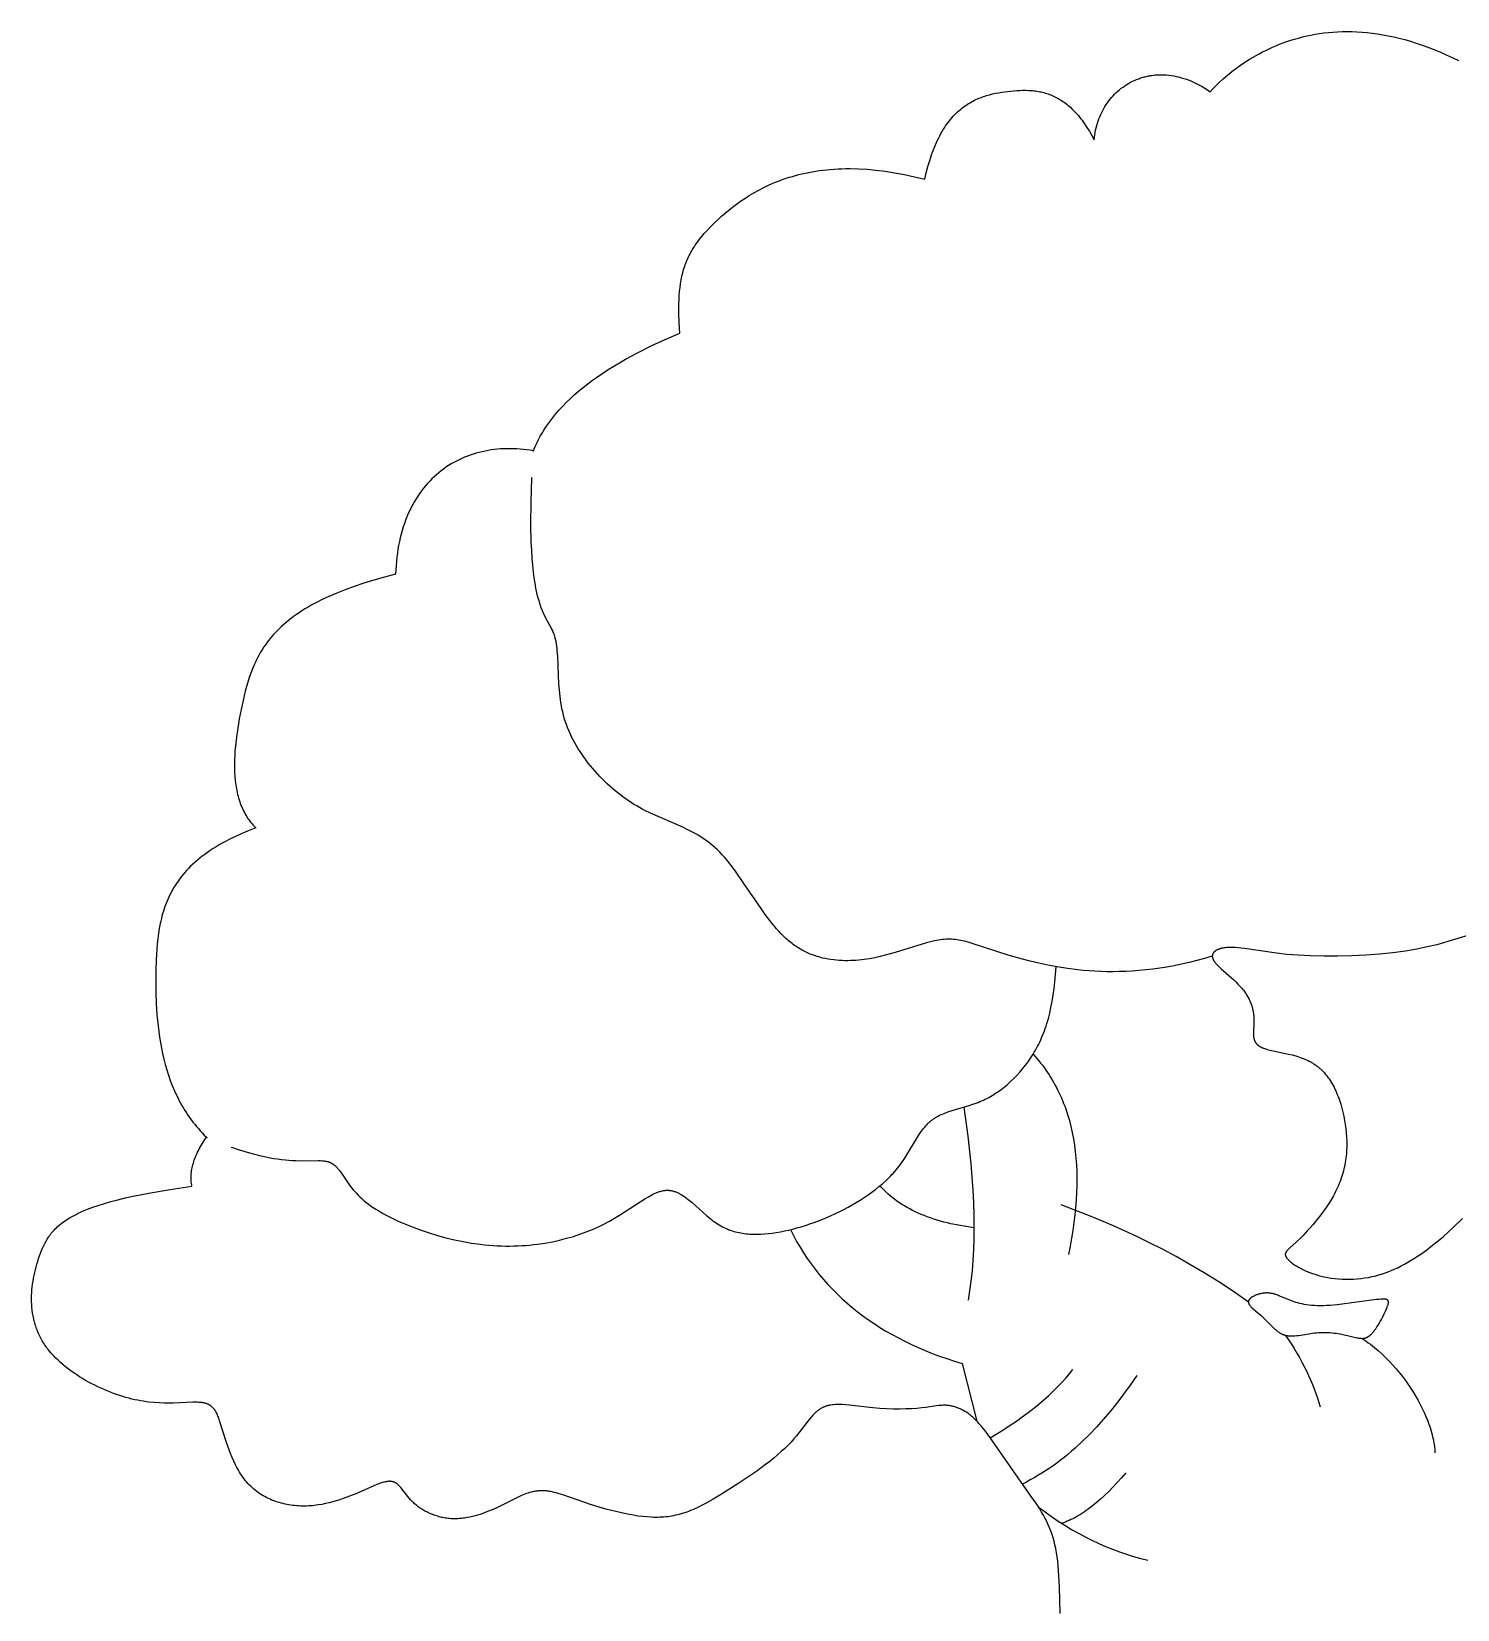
# Model space of a CAD drawing. Extents: x 321 to 471, y 203 to 316.
# Drawn here: x 320.95 to 353.38, y 258.62 to 294.5 of the extents above; entities that cross this region are included whole.
import ezdxf

# ---------------------------------------------------------------- set-up
doc = ezdxf.new("R2010")
doc.units = 0
doc.layers.get('0').update_dxf_attribs({"linetype": 'CONTINUOUS'})

msp = doc.modelspace()

# ---------------------------------------------------------------- linework, layer by layer
at = {"color": 7, "linetype": 'CONTINUOUS'}
for points in [[(332.364, 284.95), (332.364, 284.964), (332.383, 285.012), (332.403, 285.06), (332.424, 285.107), (332.446, 285.155), (332.47, 285.202), (332.494, 285.249), (332.519, 285.296), (332.545, 285.342), (332.573, 285.389), (332.601, 285.435), (332.631, 285.481), (332.661, 285.527), (332.725, 285.618), (332.794, 285.708), (332.866, 285.797), (332.943, 285.886), (333.024, 285.974), (333.109, 286.061), (333.198, 286.147), (333.292, 286.233), (333.39, 286.317), (333.492, 286.401), (333.598, 286.484), (333.708, 286.567), (333.823, 286.648), (333.941, 286.729), (334.064, 286.809), (334.191, 286.888), (334.323, 286.967), (334.458, 287.044), (334.742, 287.197), (335.042, 287.347), (335.36, 287.493), (335.694, 287.637), (335.679, 287.875), (335.672, 288.097), (335.671, 288.202), (335.672, 288.304), (335.675, 288.402), (335.68, 288.497), (335.688, 288.589), (335.697, 288.678), (335.709, 288.764), (335.723, 288.848), (335.739, 288.929), (335.748, 288.968), (335.758, 289.007), (335.768, 289.046), (335.779, 289.084), (335.791, 289.122), (335.803, 289.159), (335.816, 289.196), (335.829, 289.232), (335.844, 289.268), (335.858, 289.304), (335.874, 289.339), (335.89, 289.374), (335.907, 289.408), (335.924, 289.443), (335.943, 289.476), (335.961, 289.51), (335.981, 289.544), (336.001, 289.577), (336.022, 289.61), (336.044, 289.643), (336.09, 289.708), (336.139, 289.773), (336.191, 289.838), (336.246, 289.903), (336.304, 289.967), (336.365, 290.032), (336.43, 290.097), (336.497, 290.163), (336.569, 290.23), (336.643, 290.297), (336.722, 290.365), (336.804, 290.433), (336.889, 290.502), (336.979, 290.569), (337.073, 290.637), (337.17, 290.703), (337.272, 290.768), (337.378, 290.831), (337.489, 290.893), (337.604, 290.952), (337.724, 291.009), (337.848, 291.063), (337.912, 291.088), (337.977, 291.113), (338.044, 291.137), (338.112, 291.161), (338.181, 291.183), (338.251, 291.204), (338.323, 291.225), (338.396, 291.244), (338.47, 291.262), (338.546, 291.279), (338.623, 291.295), (338.701, 291.309), (338.781, 291.323), (338.862, 291.335), (338.945, 291.346), (339.028, 291.355), (339.114, 291.363), (339.201, 291.37), (339.289, 291.375), (339.379, 291.378), (339.47, 291.38), (339.563, 291.381), (339.753, 291.376), (339.949, 291.365), (340.152, 291.347), (340.361, 291.322), (340.576, 291.288), (340.798, 291.247), (341.027, 291.197), (341.263, 291.138), (341.297, 291.288), (341.334, 291.429), (341.374, 291.564), (341.415, 291.691), (341.437, 291.751), (341.459, 291.81), (341.482, 291.868), (341.506, 291.923), (341.529, 291.977), (341.554, 292.029), (341.579, 292.08), (341.604, 292.129), (341.63, 292.176), (341.656, 292.222), (341.683, 292.267), (341.71, 292.31), (341.737, 292.351), (341.765, 292.391), (341.794, 292.43), (341.822, 292.467), (341.851, 292.503), (341.881, 292.537), (341.911, 292.571), (341.941, 292.603), (341.971, 292.633), (342.002, 292.663), (342.033, 292.691), (342.065, 292.719), (342.096, 292.745), (342.128, 292.77), (342.16, 292.793), (342.193, 292.816), (342.225, 292.838), (342.258, 292.859), (342.291, 292.879), (342.325, 292.898), (342.358, 292.915), (342.392, 292.933), (342.425, 292.949), (342.459, 292.964), (342.493, 292.979), (342.527, 292.992), (342.562, 293.005), (342.596, 293.018), (342.63, 293.029), (342.665, 293.04), (342.734, 293.06), (342.804, 293.078), (342.873, 293.093), (342.942, 293.106), (343.012, 293.118), (343.081, 293.128), (343.149, 293.137), (343.285, 293.151), (343.353, 293.156), (343.42, 293.16), (343.486, 293.162), (343.552, 293.162), (343.618, 293.16), (343.684, 293.156), (343.716, 293.153), (343.748, 293.15), (343.781, 293.146), (343.813, 293.141), (343.845, 293.136), (343.877, 293.13), (343.908, 293.123), (343.94, 293.116), (343.972, 293.108), (344.003, 293.099), (344.035, 293.089), (344.066, 293.079), (344.097, 293.068), (344.128, 293.056), (344.159, 293.043), (344.19, 293.03), (344.221, 293.015), (344.251, 293), (344.282, 292.984), (344.312, 292.966), (344.342, 292.948), (344.372, 292.929), (344.402, 292.909), (344.432, 292.888), (344.462, 292.866), (344.492, 292.843), (344.521, 292.819), (344.551, 292.794), (344.58, 292.768), (344.609, 292.74), (344.639, 292.712), (344.668, 292.682), (344.696, 292.651), (344.725, 292.619), (344.754, 292.586), (344.782, 292.552), (344.811, 292.516), (344.839, 292.479), (344.867, 292.441), (344.896, 292.402), (344.951, 292.319), (345.007, 292.23), (345.062, 292.137), (345.116, 292.037), (345.121, 292.093), (345.128, 292.147), (345.137, 292.202), (345.147, 292.255), (345.159, 292.308), (345.173, 292.36), (345.188, 292.412), (345.204, 292.462), (345.222, 292.512), (345.241, 292.561), (345.262, 292.609), (345.285, 292.656), (345.308, 292.702), (345.333, 292.748), (345.36, 292.792), (345.387, 292.835), (345.416, 292.878), (345.447, 292.919), (345.478, 292.959), (345.511, 292.998), (345.544, 293.036), (345.579, 293.072), (345.616, 293.108), (345.653, 293.142), (345.691, 293.175), (345.73, 293.206), (345.771, 293.236), (345.812, 293.265), (345.854, 293.292), (345.898, 293.318), (345.942, 293.343), (345.987, 293.366), (346.033, 293.387), (346.08, 293.407), (346.103, 293.416), (346.127, 293.425), (346.151, 293.434), (346.176, 293.442), (346.2, 293.45), (346.225, 293.457), (346.25, 293.464), (346.275, 293.47), (346.3, 293.476), (346.326, 293.482), (346.351, 293.487), (346.377, 293.492), (346.403, 293.496), (346.429, 293.5), (346.455, 293.503), (346.481, 293.506), (346.508, 293.509), (346.535, 293.511), (346.562, 293.512), (346.589, 293.513), (346.616, 293.514), (346.643, 293.514), (346.67, 293.514), (346.698, 293.513), (346.753, 293.51), (346.809, 293.505), (346.866, 293.498), (346.922, 293.488), (346.98, 293.477), (347.037, 293.464), (347.095, 293.448), (347.154, 293.431), (347.212, 293.411), (347.271, 293.389), (347.33, 293.365), (347.389, 293.338), (347.449, 293.309), (347.509, 293.278), (347.569, 293.244), (347.629, 293.208), (347.689, 293.17), (347.749, 293.129), (347.813, 293.198), (347.885, 293.27), (347.964, 293.346), (348.051, 293.425), (348.146, 293.506), (348.248, 293.589), (348.357, 293.671), (348.474, 293.754), (348.598, 293.836), (348.663, 293.876), (348.73, 293.916), (348.798, 293.956), (348.869, 293.994), (348.941, 294.032), (349.015, 294.069), (349.091, 294.105), (349.168, 294.141), (349.248, 294.175), (349.329, 294.207), (349.412, 294.239), (349.497, 294.269), (349.583, 294.298), (349.671, 294.325), (349.762, 294.35), (349.853, 294.374), (349.947, 294.396), (350.042, 294.416), (350.139, 294.434), (350.238, 294.45), (350.339, 294.464), (350.441, 294.475), (350.545, 294.485), (350.651, 294.491), (350.758, 294.495), (350.867, 294.497), (350.978, 294.495), (351.09, 294.491), (351.205, 294.484), (351.321, 294.475), (351.438, 294.461), (351.557, 294.445), (351.678, 294.426), (351.801, 294.403), (351.925, 294.377), (352.051, 294.347), (352.179, 294.314), (352.308, 294.276), (352.439, 294.236), (352.571, 294.191), (352.705, 294.142), (352.841, 294.089), (352.978, 294.032), (353.117, 293.971), (353.258, 293.905), (353.4, 293.835)], [(332.364, 284.964), (332.288, 284.976), (332.212, 284.987), (332.136, 284.995), (332.06, 285.002), (331.985, 285.007), (331.911, 285.011), (331.836, 285.012), (331.763, 285.012), (331.69, 285.009), (331.617, 285.005), (331.545, 285), (331.473, 284.992), (331.403, 284.983), (331.332, 284.972), (331.263, 284.959), (331.194, 284.944), (331.126, 284.927), (331.058, 284.909), (330.992, 284.889), (330.926, 284.867), (330.861, 284.843), (330.797, 284.818), (330.734, 284.791), (330.671, 284.762), (330.61, 284.731), (330.549, 284.698), (330.49, 284.664), (330.431, 284.628), (330.374, 284.59), (330.318, 284.55), (330.262, 284.509), (330.208, 284.466), (330.155, 284.421), (330.104, 284.374), (330.053, 284.325), (330.004, 284.275), (329.955, 284.223), (329.909, 284.169), (329.863, 284.114), (329.819, 284.056), (329.776, 283.997), (329.735, 283.936), (329.694, 283.874), (329.656, 283.81), (329.619, 283.743), (329.583, 283.676), (329.549, 283.606), (329.516, 283.535), (329.485, 283.462), (329.456, 283.387), (329.428, 283.31), (329.402, 283.232), (329.378, 283.152), (329.355, 283.07), (329.334, 282.986), (329.315, 282.901), (329.297, 282.814), (329.282, 282.725), (329.268, 282.635), (329.256, 282.543), (329.246, 282.449), (329.238, 282.353), (329.232, 282.256), (329.227, 282.157), (328.973, 282.091), (328.731, 282.023), (328.503, 281.952), (328.287, 281.88), (328.084, 281.806), (327.892, 281.73), (327.712, 281.653), (327.544, 281.573), (327.463, 281.533), (327.385, 281.492), (327.31, 281.451), (327.237, 281.409), (327.167, 281.367), (327.099, 281.325), (327.034, 281.282), (326.971, 281.239), (326.91, 281.196), (326.851, 281.152), (326.795, 281.108), (326.74, 281.063), (326.688, 281.018), (326.638, 280.973), (326.589, 280.927), (326.543, 280.881), (326.498, 280.835), (326.455, 280.789), (326.414, 280.742), (326.375, 280.695), (326.337, 280.648), (326.301, 280.6), (326.267, 280.552), (326.234, 280.504), (326.202, 280.455), (326.172, 280.407), (326.143, 280.358), (326.116, 280.309), (326.089, 280.259), (326.064, 280.21), (326.04, 280.16), (326.018, 280.11), (325.996, 280.06), (325.975, 280.01), (325.936, 279.908), (325.901, 279.806), (325.868, 279.704), (325.839, 279.601), (325.811, 279.497), (325.76, 279.289), (325.714, 279.079), (325.673, 278.869), (325.637, 278.659), (325.607, 278.451), (325.584, 278.245), (325.576, 278.143), (325.569, 278.042), (325.565, 277.942), (325.564, 277.844), (325.564, 277.746), (325.568, 277.65), (325.573, 277.556), (325.582, 277.462), (325.593, 277.371), (325.6, 277.326), (325.608, 277.282), (325.616, 277.238), (325.625, 277.194), (325.635, 277.151), (325.646, 277.109), (325.657, 277.067), (325.67, 277.025), (325.683, 276.984), (325.697, 276.944), (325.712, 276.904), (325.728, 276.865), (325.744, 276.827), (325.762, 276.789), (325.781, 276.752), (325.8, 276.716), (325.821, 276.68), (325.842, 276.645), (325.864, 276.61), (325.888, 276.577), (325.912, 276.544), (325.937, 276.512), (325.964, 276.48), (325.991, 276.45), (326.02, 276.42), (326.049, 276.391), (325.862, 276.317), (325.685, 276.242), (325.519, 276.164), (325.44, 276.124), (325.363, 276.084), (325.288, 276.044), (325.216, 276.002), (325.146, 275.961), (325.079, 275.918), (325.013, 275.875), (324.95, 275.832), (324.889, 275.788), (324.831, 275.744), (324.774, 275.699), (324.72, 275.654), (324.667, 275.609), (324.617, 275.562), (324.568, 275.516), (324.521, 275.469), (324.477, 275.421), (324.434, 275.373), (324.393, 275.325), (324.353, 275.276), (324.316, 275.227), (324.28, 275.177), (324.245, 275.127), (324.213, 275.076), (324.181, 275.025), (324.152, 274.974), (324.124, 274.922), (324.097, 274.87), (324.072, 274.818), (324.048, 274.765), (324.025, 274.711), (324.004, 274.658), (323.984, 274.604), (323.965, 274.549), (323.947, 274.495), (323.931, 274.439), (323.915, 274.384), (323.901, 274.328), (323.888, 274.272), (323.876, 274.216), (323.854, 274.102), (323.835, 273.986), (323.82, 273.87), (323.808, 273.752), (323.798, 273.634), (323.784, 273.393), (323.777, 273.148), (323.775, 272.899), (323.778, 272.648), (323.786, 272.395), (323.802, 272.14), (323.826, 271.886), (323.841, 271.759), (323.859, 271.633), (323.88, 271.507), (323.903, 271.382), (323.928, 271.257), (323.957, 271.133), (323.989, 271.01), (324.024, 270.888), (324.062, 270.767), (324.104, 270.648), (324.15, 270.53), (324.199, 270.414), (324.252, 270.299), (324.28, 270.242), (324.309, 270.186), (324.339, 270.13), (324.37, 270.075), (324.403, 270.02), (324.436, 269.965), (324.47, 269.912), (324.506, 269.858), (324.542, 269.806), (324.58, 269.754), (324.619, 269.702), (324.659, 269.651), (324.7, 269.601), (324.743, 269.551), (324.787, 269.502), (324.832, 269.454), (324.878, 269.406), (324.925, 269.359)], [(344.343, 258.529), (344.328, 259.127), (344.314, 259.383), (344.296, 259.611), (344.285, 259.716), (344.272, 259.816), (344.257, 259.911), (344.241, 260.001), (344.223, 260.087), (344.203, 260.169), (344.181, 260.249), (344.157, 260.326), (344.144, 260.364), (344.13, 260.401), (344.101, 260.474), (344.07, 260.546), (344.036, 260.618), (344, 260.689), (343.961, 260.761), (343.919, 260.832), (343.876, 260.903), (343.784, 261.046), (343.685, 261.19), (342.739, 262.539), (342.64, 262.672), (342.591, 262.734), (342.542, 262.793), (342.494, 262.848), (342.47, 262.874), (342.446, 262.899), (342.423, 262.923), (342.399, 262.946), (342.376, 262.968), (342.352, 262.989), (342.329, 263.009), (342.306, 263.028), (342.283, 263.046), (342.261, 263.063), (342.238, 263.079), (342.216, 263.094), (342.194, 263.109), (342.172, 263.123), (342.15, 263.136), (342.128, 263.148), (342.107, 263.159), (342.085, 263.17), (342.064, 263.18), (342.044, 263.189), (342.023, 263.197), (342.003, 263.205), (341.983, 263.212), (341.963, 263.219), (341.943, 263.225), (341.924, 263.231), (341.904, 263.236), (341.886, 263.24), (341.867, 263.244), (341.849, 263.248), (341.83, 263.251), (341.813, 263.253), (341.795, 263.255), (341.778, 263.257), (341.761, 263.259), (341.744, 263.26), (341.728, 263.26), (341.712, 263.261), (341.696, 263.261), (341.68, 263.261), (341.648, 263.259), (341.616, 263.257), (341.585, 263.254), (341.519, 263.246), (341.288, 263.212), (341.192, 263.2), (341.083, 263.19), (340.963, 263.183), (340.832, 263.177), (340.693, 263.175), (340.547, 263.176), (340.395, 263.181), (340.24, 263.19), (340.083, 263.203), (339.54, 263.267), (339.466, 263.273), (339.394, 263.277), (339.359, 263.278), (339.324, 263.279), (339.289, 263.278), (339.256, 263.278), (339.222, 263.276), (339.19, 263.273), (339.158, 263.27), (339.126, 263.265), (339.111, 263.263), (339.096, 263.26), (339.081, 263.257), (339.066, 263.253), (339.051, 263.25), (339.036, 263.246), (339.022, 263.241), (339.008, 263.237), (338.994, 263.232), (338.98, 263.227), (338.967, 263.221), (338.953, 263.216), (338.94, 263.21), (338.927, 263.203), (338.915, 263.196), (338.902, 263.189), (338.89, 263.182), (338.878, 263.174), (338.866, 263.166), (338.854, 263.158), (338.842, 263.149), (338.83, 263.141), (338.819, 263.131), (338.808, 263.122), (338.796, 263.112), (338.785, 263.102), (338.763, 263.082), (338.741, 263.06), (338.72, 263.037), (338.698, 263.013), (338.677, 262.989), (338.634, 262.937), (338.344, 262.565), (338.285, 262.496), (338.222, 262.425), (338.153, 262.353), (338.079, 262.28), (338, 262.207), (337.916, 262.133), (337.827, 262.059), (337.736, 261.985), (337.641, 261.912), (337.444, 261.766), (337.241, 261.624), (337.036, 261.487), (336.638, 261.237), (336.452, 261.126), (336.274, 261.027), (336.188, 260.982), (336.102, 260.94), (336.018, 260.901), (335.933, 260.866), (335.891, 260.849), (335.849, 260.834), (335.807, 260.819), (335.764, 260.805), (335.722, 260.792), (335.679, 260.781), (335.636, 260.769), (335.593, 260.759), (335.55, 260.75), (335.506, 260.742), (335.462, 260.735), (335.417, 260.728), (335.372, 260.723), (335.327, 260.719), (335.28, 260.716), (335.234, 260.714), (335.186, 260.712), (335.138, 260.712), (335.09, 260.713), (335.041, 260.715), (334.942, 260.721), (334.841, 260.731), (334.74, 260.743), (334.638, 260.759), (334.536, 260.777), (334.434, 260.797), (334.233, 260.842), (334.039, 260.892), (333.854, 260.945), (333.682, 260.998), (333.028, 261.223), (332.928, 261.255), (332.881, 261.269), (332.835, 261.281), (332.791, 261.291), (332.748, 261.3), (332.726, 261.304), (332.705, 261.307), (332.684, 261.31), (332.664, 261.312), (332.643, 261.314), (332.623, 261.316), (332.603, 261.317), (332.583, 261.318), (332.563, 261.318), (332.543, 261.318), (332.524, 261.317), (332.504, 261.316), (332.485, 261.315), (332.466, 261.313), (332.447, 261.311), (332.428, 261.309), (332.409, 261.306), (332.39, 261.303), (332.371, 261.299), (332.352, 261.295), (332.333, 261.291), (332.315, 261.287), (332.277, 261.276), (332.24, 261.265), (332.202, 261.252), (332.164, 261.238), (332.126, 261.223), (332.088, 261.206), (332.049, 261.189), (331.97, 261.151), (331.625, 260.977), (331.529, 260.931), (331.427, 260.886), (331.321, 260.842), (331.266, 260.821), (331.209, 260.801), (331.152, 260.781), (331.094, 260.763), (331.035, 260.746), (330.975, 260.731), (330.915, 260.718), (330.855, 260.706), (330.794, 260.696), (330.763, 260.692), (330.732, 260.688), (330.702, 260.685), (330.671, 260.683), (330.64, 260.681), (330.609, 260.68), (330.579, 260.679), (330.548, 260.68), (330.517, 260.68), (330.487, 260.682), (330.456, 260.684), (330.425, 260.687), (330.395, 260.691), (330.365, 260.696), (330.335, 260.701), (330.305, 260.707), (330.275, 260.713), (330.245, 260.72), (330.216, 260.728), (330.187, 260.736), (330.158, 260.745), (330.129, 260.755), (330.101, 260.765), (330.073, 260.775), (330.045, 260.786), (330.017, 260.798), (329.99, 260.81), (329.964, 260.823), (329.937, 260.836), (329.911, 260.849), (329.886, 260.863), (329.861, 260.877), (329.837, 260.892), (329.813, 260.907), (329.789, 260.923), (329.766, 260.939), (329.744, 260.955), (329.722, 260.971), (329.7, 260.988), (329.68, 261.005), (329.66, 261.023), (329.64, 261.04), (329.622, 261.058), (329.603, 261.076), (329.586, 261.094), (329.569, 261.113), (329.536, 261.15), (329.506, 261.187), (329.371, 261.361), (329.346, 261.392), (329.333, 261.406), (329.32, 261.42), (329.308, 261.433), (329.295, 261.446), (329.288, 261.452), (329.282, 261.458), (329.275, 261.464), (329.269, 261.469), (329.262, 261.474), (329.255, 261.479), (329.248, 261.484), (329.241, 261.489), (329.235, 261.493), (329.228, 261.497), (329.221, 261.501), (329.213, 261.505), (329.206, 261.509), (329.199, 261.512), (329.191, 261.515), (329.184, 261.518), (329.176, 261.52), (329.169, 261.522), (329.161, 261.524), (329.153, 261.526), (329.145, 261.528), (329.137, 261.529), (329.128, 261.53), (329.12, 261.531), (329.111, 261.531), (329.103, 261.532), (329.094, 261.532), (329.085, 261.532), (329.076, 261.531), (329.067, 261.531), (329.058, 261.53), (329.049, 261.529), (329.04, 261.528), (329.03, 261.527), (329.011, 261.523), (328.991, 261.519), (328.971, 261.515), (328.95, 261.509), (328.929, 261.503), (328.907, 261.496), (328.885, 261.489), (328.838, 261.472), (328.79, 261.453), (328.322, 261.251), (328.182, 261.194), (328.034, 261.139), (327.957, 261.113), (327.879, 261.088), (327.799, 261.065), (327.717, 261.044), (327.634, 261.025), (327.55, 261.008), (327.465, 260.994), (327.422, 260.988), (327.379, 260.982), (327.335, 260.978), (327.291, 260.974), (327.248, 260.972), (327.204, 260.97), (327.159, 260.969), (327.115, 260.969), (327.071, 260.97), (327.026, 260.972), (326.982, 260.975), (326.937, 260.979), (326.893, 260.984), (326.848, 260.99), (326.804, 260.997), (326.76, 261.005), (326.716, 261.014), (326.673, 261.024), (326.629, 261.035), (326.586, 261.048), (326.543, 261.061), (326.501, 261.075), (326.459, 261.09), (326.417, 261.106), (326.376, 261.124), (326.336, 261.142), (326.296, 261.162), (326.256, 261.183), (326.217, 261.204), (326.179, 261.227), (326.141, 261.251), (326.105, 261.276), (326.069, 261.303), (326.033, 261.33), (325.999, 261.358), (325.965, 261.388), (325.933, 261.419), (325.901, 261.451), (325.87, 261.484), (325.84, 261.518), (325.811, 261.554), (325.783, 261.59), (325.756, 261.627), (325.73, 261.665), (325.705, 261.704), (325.68, 261.743), (325.656, 261.783), (325.633, 261.824), (325.611, 261.865), (325.59, 261.907), (325.549, 261.991), (325.511, 262.076), (325.475, 262.161), (325.442, 262.246), (325.383, 262.412), (325.227, 262.909), (325.208, 262.965), (325.198, 262.991), (325.188, 263.016), (325.178, 263.041), (325.168, 263.064), (325.157, 263.086), (325.151, 263.097), (325.146, 263.107), (325.14, 263.118), (325.134, 263.128), (325.128, 263.137), (325.122, 263.147), (325.116, 263.156), (325.109, 263.165), (325.103, 263.174), (325.096, 263.182), (325.089, 263.191), (325.082, 263.199), (325.075, 263.206), (325.067, 263.214), (325.059, 263.221), (325.052, 263.228), (325.043, 263.235), (325.035, 263.242), (325.027, 263.248), (325.018, 263.254), (325.009, 263.26), (325, 263.266), (324.99, 263.271), (324.98, 263.276), (324.97, 263.281), (324.96, 263.286), (324.949, 263.29), (324.939, 263.294), (324.927, 263.298), (324.916, 263.302), (324.904, 263.305), (324.892, 263.308), (324.88, 263.311), (324.867, 263.314), (324.854, 263.316), (324.84, 263.319), (324.827, 263.321), (324.812, 263.322), (324.798, 263.324), (324.783, 263.325), (324.752, 263.327), (324.72, 263.328), (324.686, 263.329), (324.615, 263.328), (324.178, 263.311), (324.075, 263.31), (323.968, 263.311), (323.856, 263.315), (323.74, 263.323), (323.619, 263.335), (323.557, 263.343), (323.494, 263.352), (323.43, 263.362), (323.365, 263.374), (323.299, 263.388), (323.232, 263.403), (323.165, 263.42), (323.096, 263.439), (323.026, 263.459), (322.956, 263.481), (322.885, 263.505), (322.814, 263.53), (322.743, 263.557), (322.672, 263.586), (322.6, 263.616), (322.529, 263.648), (322.458, 263.681), (322.387, 263.715), (322.317, 263.751), (322.247, 263.788), (322.178, 263.827), (322.11, 263.867), (322.043, 263.908), (321.977, 263.951), (321.912, 263.995), (321.848, 264.04), (321.786, 264.087), (321.725, 264.134), (321.666, 264.183), (321.608, 264.233), (321.553, 264.284), (321.5, 264.336), (321.448, 264.39), (321.399, 264.444), (321.352, 264.499), (321.33, 264.527), (321.308, 264.555), (321.287, 264.584), (321.267, 264.613), (321.247, 264.642), (321.228, 264.671), (321.209, 264.7), (321.191, 264.73), (321.174, 264.76), (321.158, 264.79), (321.142, 264.82), (321.128, 264.85), (321.113, 264.881), (321.1, 264.912), (321.087, 264.943), (321.074, 264.974), (321.062, 265.005), (321.051, 265.037), (321.041, 265.068), (321.031, 265.1), (321.022, 265.132), (321.013, 265.164), (321.005, 265.196), (320.998, 265.228), (320.984, 265.293), (320.973, 265.358), (320.964, 265.424), (320.958, 265.489), (320.953, 265.555), (320.95, 265.621), (320.95, 265.688), (320.951, 265.754), (320.954, 265.82), (320.959, 265.886), (320.965, 265.952), (320.973, 266.018), (320.983, 266.084), (320.994, 266.149), (321.007, 266.215), (321.021, 266.279), (321.036, 266.344), (321.053, 266.407), (321.071, 266.471), (321.09, 266.533), (321.11, 266.595), (321.131, 266.657), (321.153, 266.717), (321.177, 266.777), (321.201, 266.836), (321.227, 266.894), (321.241, 266.923), (321.256, 266.952), (321.271, 266.98), (321.287, 267.008), (321.303, 267.036), (321.321, 267.064), (321.339, 267.092), (321.358, 267.119), (321.378, 267.146), (321.399, 267.173), (321.421, 267.2), (321.445, 267.227), (321.469, 267.253), (321.495, 267.279), (321.522, 267.306), (321.55, 267.331), (321.579, 267.357), (321.61, 267.382), (321.643, 267.408), (321.677, 267.433), (321.712, 267.457), (321.749, 267.482), (321.788, 267.507), (321.829, 267.531), (321.871, 267.555), (321.915, 267.579), (321.961, 267.602), (322.009, 267.626), (322.059, 267.649), (322.111, 267.672), (322.221, 267.718), (322.34, 267.763), (322.468, 267.806), (322.605, 267.85), (322.753, 267.892), (322.911, 267.934), (323.079, 267.975), (323.259, 268.015), (323.654, 268.093), (324.099, 268.168), (324.597, 268.24), (324.591, 268.271), (324.586, 268.302), (324.583, 268.333), (324.58, 268.365), (324.578, 268.397), (324.578, 268.429), (324.578, 268.462), (324.58, 268.494), (324.582, 268.527), (324.586, 268.561), (324.59, 268.594), (324.596, 268.628), (324.603, 268.662), (324.61, 268.696), (324.619, 268.731), (324.629, 268.766), (324.639, 268.801), (324.651, 268.836), (324.664, 268.872), (324.678, 268.908), (324.693, 268.944), (324.709, 268.98), (324.726, 269.017), (324.744, 269.054), (324.763, 269.091), (324.783, 269.129), (324.804, 269.166), (324.826, 269.204), (324.874, 269.281), (324.925, 269.359), (324.941, 269.352)]]:
    msp.add_lwpolyline(points, dxfattribs=at)
at = {"color": 1, "linetype": 'CONTINUOUS'}
for points in [[(347.801, 273.474), (347.622, 273.421), (347.446, 273.373), (347.272, 273.329), (347.101, 273.291), (346.933, 273.256), (346.767, 273.226), (346.605, 273.2), (346.445, 273.178), (346.287, 273.16), (346.133, 273.145), (345.981, 273.134), (345.832, 273.126), (345.686, 273.121), (345.543, 273.119), (345.403, 273.12), (345.266, 273.124), (345.131, 273.13), (345, 273.138), (344.872, 273.148), (344.746, 273.161), (344.504, 273.191), (344.275, 273.227), (344.057, 273.267), (343.853, 273.311), (343.661, 273.357), (343.482, 273.404), (343.161, 273.496), (342.342, 273.762), (342.251, 273.788), (342.164, 273.811), (342.121, 273.821), (342.079, 273.83), (342.037, 273.837), (341.996, 273.844), (341.955, 273.849), (341.914, 273.853), (341.873, 273.856), (341.831, 273.857), (341.79, 273.858), (341.748, 273.856), (341.705, 273.853), (341.663, 273.849), (341.619, 273.844), (341.575, 273.837), (341.531, 273.83), (341.486, 273.821), (341.394, 273.8), (341.301, 273.776), (341.205, 273.749), (340.585, 273.555), (340.474, 273.523), (340.361, 273.492), (340.245, 273.464), (340.127, 273.438), (340.007, 273.416), (339.884, 273.397), (339.822, 273.39), (339.76, 273.383), (339.698, 273.378), (339.635, 273.373), (339.572, 273.371), (339.509, 273.369), (339.445, 273.369), (339.382, 273.371), (339.318, 273.374), (339.255, 273.379), (339.191, 273.386), (339.128, 273.394), (339.064, 273.405), (339.001, 273.417), (338.938, 273.431), (338.875, 273.447), (338.813, 273.466), (338.751, 273.486), (338.689, 273.509), (338.659, 273.521), (338.628, 273.534), (338.598, 273.548), (338.567, 273.562), (338.537, 273.577), (338.507, 273.592), (338.477, 273.608), (338.448, 273.625), (338.418, 273.642), (338.389, 273.66), (338.359, 273.678), (338.33, 273.698), (338.301, 273.717), (338.272, 273.738), (338.244, 273.759), (338.216, 273.781), (338.187, 273.804), (338.159, 273.828), (338.132, 273.852), (338.104, 273.877), (338.05, 273.928), (337.996, 273.983), (337.943, 274.039), (337.89, 274.098), (337.838, 274.159), (337.787, 274.222), (337.736, 274.287), (337.636, 274.42), (337.538, 274.558), (337.15, 275.129), (336.956, 275.406), (336.857, 275.538), (336.807, 275.601), (336.757, 275.662), (336.706, 275.722), (336.655, 275.779), (336.603, 275.834), (336.55, 275.887), (336.497, 275.937), (336.443, 275.984), (336.389, 276.029), (336.334, 276.071), (336.279, 276.112), (336.223, 276.15), (336.166, 276.187), (336.109, 276.222), (336.052, 276.255), (335.994, 276.287), (335.935, 276.318), (335.876, 276.348), (335.758, 276.404), (335.023, 276.725), (334.899, 276.786), (334.836, 276.818), (334.774, 276.852), (334.712, 276.888), (334.649, 276.925), (334.587, 276.964), (334.525, 277.005), (334.463, 277.047), (334.402, 277.092), (334.341, 277.138), (334.28, 277.186), (334.22, 277.235), (334.16, 277.285), (334.101, 277.338), (334.043, 277.391), (333.985, 277.446), (333.928, 277.502), (333.873, 277.56), (333.818, 277.618), (333.764, 277.678), (333.712, 277.739), (333.66, 277.801), (333.61, 277.864), (333.562, 277.927), (333.514, 277.992), (333.469, 278.057), (333.425, 278.123), (333.382, 278.19), (333.341, 278.258), (333.303, 278.326), (333.266, 278.394), (333.23, 278.463), (333.197, 278.533), (333.166, 278.603), (333.138, 278.673), (333.111, 278.743), (333.087, 278.814), (333.065, 278.885), (333.045, 278.956), (333.028, 279.027), (333.012, 279.097), (332.998, 279.168), (332.986, 279.239), (332.976, 279.309), (332.967, 279.379), (332.952, 279.519), (332.942, 279.656), (332.914, 280.296), (332.905, 280.411), (332.9, 280.467), (332.893, 280.521), (332.885, 280.574), (332.876, 280.625), (332.871, 280.65), (332.866, 280.674), (332.86, 280.699), (332.854, 280.722), (332.847, 280.746), (332.84, 280.768), (332.833, 280.791), (332.825, 280.813), (332.816, 280.834), (332.807, 280.855), (332.798, 280.876), (332.788, 280.897), (332.767, 280.938), (332.646, 281.158), (332.62, 281.21), (332.593, 281.267), (332.567, 281.328), (332.541, 281.395), (332.515, 281.469), (332.49, 281.549), (332.465, 281.637), (332.442, 281.733), (332.42, 281.838), (332.399, 281.953), (332.38, 282.079), (332.362, 282.215), (332.347, 282.363), (332.333, 282.524), (332.323, 282.698), (332.314, 282.885), (332.306, 283.305), (332.311, 283.787), (332.33, 284.338), (332.331, 284.361)], [(353.712, 273.973), (352.905, 273.733), (352.69, 273.682), (352.453, 273.633), (352.326, 273.61), (352.192, 273.589), (351.908, 273.552), (351.606, 273.522), (351.291, 273.499), (350.97, 273.483), (350.65, 273.475), (350.337, 273.473), (350.036, 273.479), (349.755, 273.493), (349.498, 273.513), (349.264, 273.539), (348.531, 273.647), (348.458, 273.656), (348.39, 273.664), (348.324, 273.669), (348.293, 273.671), (348.262, 273.672), (348.232, 273.672), (348.203, 273.672), (348.174, 273.671), (348.146, 273.67), (348.12, 273.667), (348.094, 273.665), (348.069, 273.661), (348.045, 273.657), (348.021, 273.652), (348.01, 273.65), (347.999, 273.647), (347.989, 273.644), (347.978, 273.641), (347.968, 273.638), (347.958, 273.635), (347.948, 273.632), (347.939, 273.628), (347.93, 273.624), (347.921, 273.621), (347.913, 273.617), (347.904, 273.613), (347.896, 273.608), (347.889, 273.604), (347.881, 273.599), (347.874, 273.595), (347.867, 273.59), (347.864, 273.588), (347.861, 273.585), (347.858, 273.583), (347.855, 273.58), (347.852, 273.578), (347.849, 273.575), (347.846, 273.572), (347.843, 273.57), (347.841, 273.567), (347.838, 273.564), (347.836, 273.562), (347.833, 273.559), (347.831, 273.556), (347.829, 273.553), (347.827, 273.55), (347.824, 273.548), (347.822, 273.545), (347.821, 273.542), (347.819, 273.539), (347.817, 273.536), (347.815, 273.533), (347.814, 273.53), (347.812, 273.526), (347.811, 273.523), (347.81, 273.52), (347.808, 273.517), (347.807, 273.514), (347.806, 273.511), (347.805, 273.507), (347.804, 273.504), (347.804, 273.501), (347.803, 273.497), (347.802, 273.494), (347.802, 273.491), (347.801, 273.487), (347.801, 273.484), (347.801, 273.48), (347.801, 273.477), (347.801, 273.473), (347.801, 273.47), (347.801, 273.466), (347.801, 273.463), (347.801, 273.459), (347.802, 273.455), (347.802, 273.452), (347.803, 273.448), (347.804, 273.444), (347.805, 273.44), (347.806, 273.437), (347.807, 273.433), (347.808, 273.429), (347.809, 273.425), (347.81, 273.421), (347.812, 273.417), (347.813, 273.414), (347.815, 273.41), (347.816, 273.406), (347.818, 273.402), (347.82, 273.398), (347.822, 273.394), (347.826, 273.385), (347.831, 273.377), (347.836, 273.369), (347.842, 273.361), (347.848, 273.352), (347.854, 273.343), (347.86, 273.335), (347.867, 273.326), (347.874, 273.317), (347.89, 273.299), (347.906, 273.281), (347.924, 273.263), (347.962, 273.225), (348.003, 273.186), (348.289, 272.931), (348.337, 272.886), (348.384, 272.84), (348.428, 272.794), (348.449, 272.771), (348.47, 272.747), (348.489, 272.724), (348.508, 272.7), (348.526, 272.677), (348.543, 272.653), (348.559, 272.629), (348.575, 272.605), (348.589, 272.581), (348.603, 272.557), (348.617, 272.533), (348.629, 272.509), (348.641, 272.485), (348.652, 272.461), (348.663, 272.437), (348.672, 272.413), (348.681, 272.388), (348.69, 272.364), (348.698, 272.34), (348.705, 272.316), (348.712, 272.292), (348.718, 272.268), (348.723, 272.244), (348.728, 272.22), (348.732, 272.196), (348.736, 272.172), (348.739, 272.149), (348.742, 272.125), (348.744, 272.101), (348.746, 272.078), (348.747, 272.055), (348.748, 272.031), (348.748, 272.008), (348.748, 271.985), (348.747, 271.94), (348.737, 271.765), (348.735, 271.724), (348.735, 271.704), (348.736, 271.684), (348.737, 271.665), (348.738, 271.655), (348.739, 271.646), (348.74, 271.636), (348.741, 271.627), (348.743, 271.618), (348.745, 271.609), (348.747, 271.6), (348.749, 271.591), (348.751, 271.582), (348.754, 271.573), (348.757, 271.565), (348.76, 271.556), (348.764, 271.548), (348.767, 271.54), (348.771, 271.532), (348.773, 271.528), (348.776, 271.524), (348.778, 271.52), (348.78, 271.516), (348.783, 271.512), (348.785, 271.508), (348.788, 271.504), (348.79, 271.501), (348.793, 271.497), (348.796, 271.493), (348.799, 271.489), (348.802, 271.486), (348.805, 271.482), (348.808, 271.478), (348.811, 271.475), (348.815, 271.471), (348.818, 271.468), (348.822, 271.464), (348.825, 271.461), (348.829, 271.457), (348.833, 271.454), (348.837, 271.451), (348.845, 271.444), (348.853, 271.438), (348.862, 271.431), (348.871, 271.425), (348.881, 271.419), (348.891, 271.413), (348.902, 271.408), (348.913, 271.402), (348.925, 271.397), (348.937, 271.392), (348.949, 271.387), (348.962, 271.382), (348.989, 271.372), (349.018, 271.363), (349.048, 271.354), (349.079, 271.346), (349.146, 271.329), (349.534, 271.246), (349.617, 271.226), (349.7, 271.203), (349.742, 271.19), (349.783, 271.177), (349.824, 271.163), (349.865, 271.148), (349.905, 271.132), (349.944, 271.115), (349.983, 271.097), (350.021, 271.078), (350.04, 271.068), (350.059, 271.057), (350.077, 271.047), (350.095, 271.035), (350.113, 271.024), (350.13, 271.012), (350.148, 271), (350.165, 270.988), (350.182, 270.975), (350.198, 270.962), (350.214, 270.949), (350.231, 270.936), (350.246, 270.922), (350.262, 270.908), (350.277, 270.893), (350.292, 270.879), (350.322, 270.848), (350.35, 270.817), (350.378, 270.784), (350.405, 270.751), (350.431, 270.717), (350.456, 270.681), (350.48, 270.645), (350.503, 270.608), (350.525, 270.57), (350.547, 270.531), (350.568, 270.492), (350.588, 270.452), (350.607, 270.411), (350.625, 270.369), (350.643, 270.327), (350.66, 270.284), (350.676, 270.241), (350.691, 270.197), (350.72, 270.108), (350.746, 270.018), (350.769, 269.926), (350.79, 269.833), (350.808, 269.74), (350.824, 269.645), (350.837, 269.551), (350.847, 269.455), (350.854, 269.36), (350.858, 269.264), (350.858, 269.215), (350.858, 269.167), (350.857, 269.119), (350.855, 269.071), (350.852, 269.023), (350.849, 268.975), (350.844, 268.926), (350.838, 268.878), (350.832, 268.83), (350.824, 268.782), (350.815, 268.734), (350.806, 268.686), (350.795, 268.638), (350.783, 268.59), (350.77, 268.542), (350.756, 268.495), (350.741, 268.447), (350.725, 268.4), (350.708, 268.352), (350.689, 268.305), (350.669, 268.258), (350.648, 268.211), (350.626, 268.165), (350.603, 268.119), (350.579, 268.072), (350.554, 268.027), (350.502, 267.936), (350.447, 267.848), (350.39, 267.761), (350.331, 267.677), (350.271, 267.595), (350.21, 267.516), (350.149, 267.44), (350.088, 267.367), (350.027, 267.298), (349.968, 267.233), (349.911, 267.172), (349.856, 267.115), (349.804, 267.063), (349.709, 266.973), (349.562, 266.84), (349.534, 266.814), (349.522, 266.802), (349.511, 266.79), (349.506, 266.784), (349.501, 266.778), (349.497, 266.773), (349.492, 266.767), (349.488, 266.762), (349.484, 266.756), (349.481, 266.751), (349.478, 266.746), (349.476, 266.743), (349.475, 266.741), (349.473, 266.738), (349.472, 266.736), (349.471, 266.733), (349.47, 266.731), (349.468, 266.728), (349.467, 266.726), (349.466, 266.723), (349.466, 266.72), (349.465, 266.718), (349.464, 266.715), (349.463, 266.713), (349.463, 266.71), (349.462, 266.708), (349.462, 266.705), (349.461, 266.703), (349.461, 266.7), (349.461, 266.698), (349.461, 266.695), (349.461, 266.693), (349.461, 266.69), (349.461, 266.688), (349.461, 266.685), (349.461, 266.683), (349.461, 266.68), (349.461, 266.678), (349.462, 266.675), (349.462, 266.672), (349.463, 266.67), (349.464, 266.667), (349.464, 266.665), (349.465, 266.662), (349.466, 266.659), (349.467, 266.657), (349.468, 266.654), (349.469, 266.651), (349.47, 266.649), (349.472, 266.646), (349.473, 266.643), (349.474, 266.64), (349.476, 266.638), (349.477, 266.635), (349.479, 266.632), (349.483, 266.626), (349.486, 266.62), (349.491, 266.614), (349.495, 266.608), (349.5, 266.602), (349.505, 266.596), (349.511, 266.59), (349.516, 266.583), (349.522, 266.577), (349.529, 266.57), (349.542, 266.557), (349.557, 266.543), (349.573, 266.529), (349.59, 266.515), (349.608, 266.501), (349.627, 266.487), (349.647, 266.472), (349.668, 266.458), (349.691, 266.443), (349.714, 266.428), (349.738, 266.414), (349.763, 266.399), (349.816, 266.37), (349.872, 266.342), (349.932, 266.314), (349.995, 266.288), (350.06, 266.263), (350.129, 266.239), (350.2, 266.217), (350.236, 266.207), (350.273, 266.198), (350.31, 266.189), (350.348, 266.18), (350.425, 266.165), (350.505, 266.153), (350.585, 266.142), (350.667, 266.135), (350.751, 266.13), (350.835, 266.127), (350.92, 266.127), (351.006, 266.13), (351.092, 266.136), (351.179, 266.144), (351.265, 266.156), (351.351, 266.17), (351.437, 266.187), (351.48, 266.197), (351.523, 266.207), (351.565, 266.219), (351.607, 266.231), (351.649, 266.243), (351.691, 266.257), (351.774, 266.286), (351.856, 266.318), (351.936, 266.353), (352.016, 266.389), (352.095, 266.428), (352.172, 266.469), (352.248, 266.512), (352.323, 266.557), (352.397, 266.603), (352.469, 266.65), (352.54, 266.698), (352.678, 266.797), (352.81, 266.898), (352.936, 267), (353.056, 267.102), (353.17, 267.204), (353.281, 267.307), (353.488, 267.51)], [(325.489, 269.133), (325.517, 269.123), (325.651, 269.077), (325.78, 269.036), (325.904, 269), (326.022, 268.967), (326.136, 268.939), (326.245, 268.915), (326.349, 268.894), (326.448, 268.876), (326.544, 268.861), (326.634, 268.849), (326.721, 268.839), (326.803, 268.832), (326.882, 268.827), (326.957, 268.823), (327.095, 268.819), (327.477, 268.823), (327.52, 268.823), (327.561, 268.821), (327.58, 268.819), (327.599, 268.817), (327.617, 268.815), (327.635, 268.812), (327.652, 268.809), (327.661, 268.807), (327.669, 268.805), (327.677, 268.803), (327.685, 268.801), (327.693, 268.799), (327.701, 268.797), (327.709, 268.794), (327.716, 268.791), (327.724, 268.788), (327.731, 268.786), (327.738, 268.783), (327.745, 268.779), (327.753, 268.776), (327.759, 268.773), (327.766, 268.769), (327.773, 268.765), (327.78, 268.762), (327.786, 268.758), (327.793, 268.754), (327.799, 268.749), (327.806, 268.745), (327.812, 268.741), (327.824, 268.732), (327.837, 268.722), (327.848, 268.712), (327.86, 268.702), (327.871, 268.691), (327.883, 268.68), (327.894, 268.668), (327.905, 268.656), (327.915, 268.644), (327.926, 268.631), (327.947, 268.605), (327.968, 268.577), (328.01, 268.518), (328.15, 268.313), (328.205, 268.239), (328.235, 268.2), (328.267, 268.161), (328.3, 268.122), (328.336, 268.082), (328.375, 268.042), (328.415, 268.002), (328.459, 267.962), (328.505, 267.921), (328.554, 267.881), (328.606, 267.84), (328.661, 267.799), (328.72, 267.759), (328.782, 267.719), (328.847, 267.679), (328.914, 267.64), (328.984, 267.601), (329.057, 267.562), (329.132, 267.524), (329.289, 267.449), (329.454, 267.377), (329.627, 267.308), (329.806, 267.243), (329.991, 267.181), (330.179, 267.124), (330.371, 267.072), (330.566, 267.026), (330.762, 266.985), (330.958, 266.95), (331.154, 266.922), (331.251, 266.911), (331.348, 266.901), (331.444, 266.894), (331.539, 266.888), (331.634, 266.884), (331.728, 266.882), (331.822, 266.882), (331.914, 266.883), (332.006, 266.886), (332.097, 266.891), (332.187, 266.897), (332.277, 266.904), (332.365, 266.914), (332.453, 266.924), (332.625, 266.95), (332.793, 266.981), (332.957, 267.017), (333.116, 267.057), (333.271, 267.102), (333.421, 267.151), (333.565, 267.204), (333.705, 267.26), (333.839, 267.32), (333.967, 267.382), (334.089, 267.447), (334.206, 267.513), (334.318, 267.58), (334.893, 267.953), (334.976, 268.002), (335.016, 268.025), (335.056, 268.046), (335.095, 268.066), (335.134, 268.083), (335.153, 268.092), (335.172, 268.099), (335.191, 268.107), (335.209, 268.113), (335.228, 268.12), (335.246, 268.125), (335.265, 268.13), (335.283, 268.135), (335.301, 268.139), (335.319, 268.142), (335.337, 268.145), (335.355, 268.147), (335.373, 268.149), (335.382, 268.15), (335.391, 268.15), (335.4, 268.15), (335.408, 268.15), (335.417, 268.15), (335.426, 268.15), (335.435, 268.15), (335.444, 268.149), (335.452, 268.148), (335.461, 268.147), (335.47, 268.146), (335.479, 268.145), (335.487, 268.144), (335.496, 268.142), (335.513, 268.139), (335.531, 268.134), (335.548, 268.13), (335.565, 268.124), (335.582, 268.119), (335.599, 268.112), (335.616, 268.105), (335.634, 268.098), (335.651, 268.09), (335.668, 268.082), (335.684, 268.073), (335.701, 268.064), (335.718, 268.054), (335.735, 268.044), (335.769, 268.023), (335.802, 268), (335.836, 267.976), (335.869, 267.951), (335.903, 267.925), (335.97, 267.869), (336.306, 267.57), (336.375, 267.512), (336.41, 267.485), (336.445, 267.458), (336.48, 267.432), (336.515, 267.408), (336.551, 267.384), (336.587, 267.362), (336.623, 267.341), (336.659, 267.322), (336.696, 267.303), (336.733, 267.286), (336.77, 267.27), (336.807, 267.254), (336.845, 267.241), (336.883, 267.228), (336.921, 267.216), (336.96, 267.205), (336.999, 267.195), (337.038, 267.186), (337.077, 267.179), (337.117, 267.172), (337.157, 267.166), (337.197, 267.161), (337.238, 267.157), (337.279, 267.154), (337.32, 267.152), (337.361, 267.15), (337.403, 267.149), (337.446, 267.15), (337.488, 267.151), (337.531, 267.152), (337.618, 267.158), (337.706, 267.166), (337.795, 267.177), (337.886, 267.191), (337.978, 267.207), (338.071, 267.225), (338.165, 267.246), (338.26, 267.269), (338.356, 267.294), (338.453, 267.322), (338.55, 267.351), (338.647, 267.384), (338.745, 267.418), (338.842, 267.454), (338.94, 267.492), (339.038, 267.533), (339.135, 267.575), (339.232, 267.62), (339.328, 267.666), (339.424, 267.715), (339.518, 267.765), (339.612, 267.817), (339.705, 267.871), (339.795, 267.927), (339.885, 267.985), (339.972, 268.044), (340.057, 268.105), (340.141, 268.168), (340.221, 268.232), (340.299, 268.298), (340.374, 268.366), (340.446, 268.435), (340.481, 268.47), (340.515, 268.505), (340.548, 268.541), (340.58, 268.577), (340.612, 268.614), (340.642, 268.651), (340.671, 268.688), (340.7, 268.725), (340.754, 268.801), (340.806, 268.877), (340.855, 268.954), (341.122, 269.394), (341.167, 269.461), (341.189, 269.493), (341.212, 269.524), (341.236, 269.555), (341.26, 269.584), (341.284, 269.613), (341.309, 269.641), (341.334, 269.667), (341.347, 269.68), (341.361, 269.692), (341.374, 269.705), (341.388, 269.717), (341.402, 269.728), (341.416, 269.74), (341.43, 269.751), (341.444, 269.762), (341.459, 269.772), (341.474, 269.782), (341.489, 269.792), (341.504, 269.802), (341.535, 269.82), (341.567, 269.837), (341.6, 269.854), (341.633, 269.87), (341.667, 269.884), (341.701, 269.899), (341.736, 269.912), (341.808, 269.938), (341.882, 269.962), (342.273, 270.078), (342.353, 270.104), (342.434, 270.133), (342.475, 270.149), (342.515, 270.165), (342.556, 270.182), (342.596, 270.2), (342.636, 270.22), (342.676, 270.24), (342.716, 270.261), (342.756, 270.283), (342.795, 270.306), (342.835, 270.331), (342.874, 270.356), (342.913, 270.382), (342.951, 270.408), (342.99, 270.436), (343.028, 270.465), (343.065, 270.494), (343.103, 270.525), (343.14, 270.556), (343.176, 270.588), (343.213, 270.621), (343.284, 270.689), (343.353, 270.76), (343.421, 270.834), (343.487, 270.911), (343.55, 270.991), (343.611, 271.073), (343.669, 271.157), (343.725, 271.244), (343.752, 271.289), (343.778, 271.333), (343.803, 271.379), (343.828, 271.425), (343.852, 271.472), (343.876, 271.52), (343.898, 271.569), (343.92, 271.618), (343.942, 271.669), (343.962, 271.721), (343.982, 271.774), (344.001, 271.828), (344.02, 271.883), (344.038, 271.939), (344.072, 272.056), (344.103, 272.178), (344.131, 272.307), (344.157, 272.442), (344.18, 272.584), (344.201, 272.734), (344.219, 272.891), (344.234, 273.057), (344.247, 273.232)], [(343.725, 271.244), (343.769, 271.195), (343.813, 271.145), (343.855, 271.094), (343.896, 271.043), (343.936, 270.991), (343.976, 270.938), (344.014, 270.884), (344.051, 270.83), (344.088, 270.775), (344.123, 270.72), (344.157, 270.663), (344.19, 270.606), (344.223, 270.549), (344.254, 270.49), (344.284, 270.431), (344.313, 270.372), (344.341, 270.311), (344.369, 270.25), (344.395, 270.188), (344.42, 270.126), (344.444, 270.063), (344.467, 269.999), (344.51, 269.869), (344.55, 269.736), (344.585, 269.601), (344.616, 269.463), (344.643, 269.322), (344.666, 269.178), (344.685, 269.032), (344.7, 268.882), (344.711, 268.73), (344.718, 268.576), (344.721, 268.418), (344.72, 268.258), (344.715, 268.095), (344.706, 267.929), (344.693, 267.76), (344.675, 267.589), (344.654, 267.415), (344.629, 267.238), (344.599, 267.058), (344.566, 266.876), (344.528, 266.691)], [(342.148, 270.04), (342.239, 269.379), (342.308, 268.749), (342.354, 268.152), (342.368, 267.865), (342.377, 267.587), (342.38, 267.316), (342.378, 267.054), (342.37, 266.8), (342.356, 266.554), (342.337, 266.315), (342.312, 266.085), (342.281, 265.863), (342.245, 265.649)], [(342.38, 267.298), (342.2, 267.324), (342.026, 267.354), (341.858, 267.389), (341.776, 267.408), (341.696, 267.428), (341.618, 267.449), (341.541, 267.472), (341.466, 267.495), (341.392, 267.52), (341.32, 267.546), (341.249, 267.573), (341.18, 267.601), (341.113, 267.63), (341.047, 267.661), (340.982, 267.692), (340.919, 267.725), (340.858, 267.759), (340.799, 267.794), (340.74, 267.83), (340.684, 267.867), (340.629, 267.905), (340.576, 267.944), (340.524, 267.985), (340.473, 268.027), (340.425, 268.07), (340.378, 268.114), (340.332, 268.159), (340.288, 268.205), (340.245, 268.252)], [(348.622, 265.609), (348.283, 265.846), (347.947, 266.067), (347.617, 266.273), (347.293, 266.465), (346.977, 266.643), (346.67, 266.807), (346.373, 266.958), (346.087, 267.096), (345.555, 267.338), (345.084, 267.536), (344.365, 267.82)], [(338.205, 267.255), (338.275, 267.119), (338.348, 266.985), (338.425, 266.854), (338.505, 266.725), (338.589, 266.599), (338.676, 266.476), (338.766, 266.356), (338.859, 266.238), (338.956, 266.123), (339.056, 266.01), (339.16, 265.9), (339.267, 265.793), (339.377, 265.689), (339.491, 265.587), (339.608, 265.488), (339.728, 265.391), (339.852, 265.298), (339.979, 265.206), (340.109, 265.118), (340.243, 265.032), (340.38, 264.949), (340.52, 264.868), (340.664, 264.791), (340.811, 264.715), (340.962, 264.643), (341.115, 264.573), (341.273, 264.506), (341.433, 264.442), (341.597, 264.38), (341.764, 264.321), (341.935, 264.264), (342.109, 264.21), (342.446, 262.899)], [(349.016, 265.814), (348.999, 265.813), (348.983, 265.812), (348.966, 265.81), (348.949, 265.808), (348.932, 265.805), (348.916, 265.802), (348.899, 265.798), (348.882, 265.794), (348.865, 265.79), (348.849, 265.785), (348.833, 265.78), (348.817, 265.775), (348.801, 265.769), (348.786, 265.763), (348.771, 265.757), (348.757, 265.75), (348.743, 265.743), (348.729, 265.736), (348.716, 265.728), (348.71, 265.725), (348.704, 265.721), (348.698, 265.717), (348.693, 265.713), (348.687, 265.709), (348.682, 265.705), (348.676, 265.701), (348.672, 265.696), (348.667, 265.692), (348.662, 265.688), (348.658, 265.684), (348.654, 265.679), (348.65, 265.675), (348.648, 265.673), (348.646, 265.67), (348.644, 265.668), (348.643, 265.666), (348.641, 265.664), (348.64, 265.661), (348.638, 265.659), (348.637, 265.657), (348.635, 265.655), (348.634, 265.652), (348.633, 265.65), (348.631, 265.648), (348.63, 265.645), (348.629, 265.643), (348.628, 265.641), (348.627, 265.638), (348.626, 265.636), (348.626, 265.634), (348.625, 265.631), (348.624, 265.629), (348.624, 265.626), (348.623, 265.624), (348.623, 265.622), (348.622, 265.619), (348.622, 265.617), (348.622, 265.615), (348.622, 265.612), (348.622, 265.61), (348.622, 265.607), (348.622, 265.605), (348.622, 265.602), (348.622, 265.6), (348.623, 265.598), (348.623, 265.595), (348.623, 265.593), (348.624, 265.59), (348.624, 265.588), (348.625, 265.585), (348.626, 265.583), (348.627, 265.58), (348.627, 265.578), (348.628, 265.575), (348.629, 265.573), (348.63, 265.57), (348.631, 265.568), (348.633, 265.565), (348.634, 265.563), (348.635, 265.56), (348.638, 265.555), (348.641, 265.55), (348.644, 265.545), (348.647, 265.54), (348.651, 265.535), (348.655, 265.529), (348.659, 265.524), (348.663, 265.519), (348.668, 265.514), (348.677, 265.503), (348.687, 265.492), (348.698, 265.481), (348.71, 265.47), (348.735, 265.448), (348.79, 265.401), (348.913, 265.299), (348.944, 265.271), (348.975, 265.243), (349.005, 265.214), (349.177, 265.036), (349.206, 265.008), (349.22, 264.995), (349.235, 264.981), (349.25, 264.969), (349.265, 264.956), (349.28, 264.944), (349.296, 264.933), (349.311, 264.922), (349.327, 264.911), (349.344, 264.902), (349.352, 264.897), (349.36, 264.892), (349.369, 264.888), (349.377, 264.884), (349.386, 264.88), (349.394, 264.876), (349.403, 264.872), (349.412, 264.869), (349.421, 264.865), (349.43, 264.862), (349.439, 264.859), (349.448, 264.856), (349.458, 264.854), (349.467, 264.851), (349.477, 264.849), (349.487, 264.847), (349.496, 264.845), (349.506, 264.844), (349.516, 264.842), (349.526, 264.841), (349.537, 264.84), (349.547, 264.839), (349.568, 264.838), (349.589, 264.838), (349.611, 264.838), (349.633, 264.838), (349.655, 264.839), (349.678, 264.841), (349.724, 264.845), (349.771, 264.851), (350.121, 264.905), (350.172, 264.91), (350.223, 264.915), (350.274, 264.917), (350.325, 264.918), (350.375, 264.918), (350.425, 264.916), (350.474, 264.913), (350.523, 264.909), (350.571, 264.903), (350.618, 264.897), (350.664, 264.89), (350.71, 264.882), (350.797, 264.865), (350.878, 264.847), (351.057, 264.804), (351.088, 264.797), (351.118, 264.791), (351.133, 264.788), (351.147, 264.786), (351.162, 264.785), (351.176, 264.784), (351.19, 264.783), (351.196, 264.783), (351.203, 264.783), (351.21, 264.783), (351.217, 264.783), (351.224, 264.783), (351.23, 264.784), (351.237, 264.785), (351.243, 264.786), (351.25, 264.787), (351.257, 264.788), (351.263, 264.789), (351.27, 264.79), (351.276, 264.792), (351.283, 264.794), (351.289, 264.796), (351.296, 264.798), (351.302, 264.801), (351.308, 264.803), (351.315, 264.806), (351.321, 264.809), (351.328, 264.812), (351.334, 264.815), (351.34, 264.819), (351.347, 264.823), (351.353, 264.827), (351.36, 264.831), (351.366, 264.836), (351.373, 264.84), (351.379, 264.845), (351.386, 264.85), (351.392, 264.856), (351.399, 264.862), (351.405, 264.867), (351.412, 264.874), (351.425, 264.887), (351.438, 264.901), (351.451, 264.916), (351.465, 264.932), (351.478, 264.948), (351.491, 264.966), (351.505, 264.984), (351.518, 265.002), (351.544, 265.041), (351.571, 265.082), (351.596, 265.124), (351.621, 265.168), (351.645, 265.211), (351.668, 265.255), (351.71, 265.34), (351.746, 265.419), (351.762, 265.456), (351.775, 265.49), (351.787, 265.52), (351.792, 265.534), (351.796, 265.548), (351.8, 265.56), (351.801, 265.566), (351.803, 265.572), (351.804, 265.578), (351.805, 265.583), (351.806, 265.588), (351.806, 265.593), (351.807, 265.596), (351.807, 265.598), (351.807, 265.601), (351.807, 265.603), (351.807, 265.605), (351.807, 265.608), (351.807, 265.61), (351.807, 265.612), (351.807, 265.614), (351.807, 265.616), (351.806, 265.618), (351.806, 265.62), (351.806, 265.622), (351.805, 265.624), (351.805, 265.626), (351.804, 265.628), (351.804, 265.63), (351.803, 265.631), (351.803, 265.632), (351.803, 265.633), (351.802, 265.634), (351.802, 265.634), (351.802, 265.635), (351.801, 265.636), (351.801, 265.637), (351.8, 265.638), (351.8, 265.638), (351.799, 265.639), (351.799, 265.64), (351.798, 265.641), (351.798, 265.642), (351.797, 265.642), (351.797, 265.643), (351.796, 265.644), (351.796, 265.645), (351.795, 265.645), (351.795, 265.646), (351.794, 265.647), (351.793, 265.647), (351.793, 265.648), (351.792, 265.649), (351.791, 265.649), (351.791, 265.65), (351.79, 265.651), (351.789, 265.651), (351.789, 265.652), (351.788, 265.653), (351.787, 265.653), (351.786, 265.654), (351.785, 265.655), (351.783, 265.656), (351.781, 265.657), (351.779, 265.658), (351.778, 265.659), (351.776, 265.66), (351.774, 265.661), (351.772, 265.662), (351.769, 265.663), (351.767, 265.664), (351.765, 265.664), (351.763, 265.665), (351.76, 265.666), (351.758, 265.667), (351.755, 265.667), (351.752, 265.668), (351.75, 265.668), (351.744, 265.67), (351.738, 265.671), (351.732, 265.671), (351.725, 265.672), (351.718, 265.673), (351.711, 265.673), (351.704, 265.673), (351.688, 265.674), (351.671, 265.673), (351.652, 265.673), (351.632, 265.672), (351.588, 265.668), (351.538, 265.663), (350.64, 265.546), (350.478, 265.532), (350.4, 265.528), (350.326, 265.525), (350.254, 265.524), (350.186, 265.525), (350.121, 265.528), (350.06, 265.533), (350.001, 265.539), (349.945, 265.547), (349.892, 265.556), (349.842, 265.565), (349.793, 265.576), (349.747, 265.588), (349.703, 265.601), (349.661, 265.614), (349.621, 265.628), (349.583, 265.642), (349.51, 265.67), (349.317, 265.752), (349.288, 265.763), (349.258, 265.774), (349.229, 265.784), (349.214, 265.788), (349.199, 265.792), (349.184, 265.796), (349.17, 265.8), (349.155, 265.803), (349.14, 265.806), (349.125, 265.808), (349.11, 265.81), (349.095, 265.812), (349.079, 265.813), (349.064, 265.814), (349.048, 265.815), (349.032, 265.815), (349.016, 265.814), (349.016, 265.814)], [(349.467, 264.851), (349.535, 264.75), (349.601, 264.65), (349.664, 264.549), (349.724, 264.447), (349.782, 264.346), (349.837, 264.245), (349.89, 264.143), (349.941, 264.041), (349.988, 263.94), (350.034, 263.838), (350.076, 263.736), (350.117, 263.634), (350.155, 263.531), (350.19, 263.429), (350.223, 263.326), (350.253, 263.224)], [(351.201, 264.783), (351.251, 264.75), (351.299, 264.717), (351.348, 264.683), (351.395, 264.648), (351.442, 264.612), (351.488, 264.576), (351.578, 264.501), (351.665, 264.423), (351.749, 264.343), (351.83, 264.26), (351.909, 264.176), (351.985, 264.09), (352.057, 264.002), (352.127, 263.913), (352.194, 263.823), (352.257, 263.733), (352.318, 263.642), (352.376, 263.55), (352.43, 263.458), (352.482, 263.367), (352.53, 263.276), (352.575, 263.186), (352.617, 263.096), (352.656, 263.008), (352.691, 262.921), (352.723, 262.835), (352.752, 262.752), (352.778, 262.67), (352.8, 262.591), (352.819, 262.514), (352.827, 262.477), (352.834, 262.44), (352.841, 262.404), (352.846, 262.369), (352.851, 262.335), (352.855, 262.302), (352.858, 262.269), (352.86, 262.237), (352.862, 262.207), (352.862, 262.177)], [(342.751, 262.522), (343.059, 262.711), (343.204, 262.806), (343.345, 262.901), (343.48, 262.997), (343.611, 263.093), (343.736, 263.189), (343.856, 263.286), (343.971, 263.383), (344.08, 263.481), (344.185, 263.579), (344.284, 263.677), (344.378, 263.776), (344.467, 263.875), (344.551, 263.975), (344.629, 264.075)], [(346.081, 263.937), (345.933, 263.72), (345.783, 263.511), (345.631, 263.311), (345.478, 263.119), (345.322, 262.936), (345.165, 262.761), (345.005, 262.594), (344.844, 262.436), (344.681, 262.286), (344.598, 262.214), (344.516, 262.145), (344.432, 262.077), (344.348, 262.011), (344.264, 261.948), (344.179, 261.887), (344.094, 261.827), (344.008, 261.77), (343.922, 261.715), (343.835, 261.662), (343.748, 261.611), (343.661, 261.563), (343.572, 261.516), (343.484, 261.471)], [(345.836, 261.728), (345.736, 261.613), (345.638, 261.505), (345.541, 261.401), (345.444, 261.304), (345.349, 261.212), (345.255, 261.126), (345.163, 261.045), (345.071, 260.97), (344.98, 260.901), (344.935, 260.869), (344.891, 260.838), (344.847, 260.808), (344.803, 260.78), (344.759, 260.753), (344.715, 260.728), (344.672, 260.704), (344.629, 260.682), (344.587, 260.661), (344.545, 260.641), (344.503, 260.623), (344.461, 260.606), (344.419, 260.591), (344.378, 260.577)], [(343.848, 260.948), (343.997, 260.837), (344.146, 260.731), (344.297, 260.629), (344.448, 260.533), (344.601, 260.44), (344.754, 260.353), (344.908, 260.27), (345.063, 260.192), (345.218, 260.119), (345.375, 260.05), (345.533, 259.987), (345.691, 259.927), (345.85, 259.873), (346.011, 259.823), (346.172, 259.778), (346.334, 259.738)]]:
    msp.add_lwpolyline(points, dxfattribs=at)

doc.saveas('drawing.dxf')
